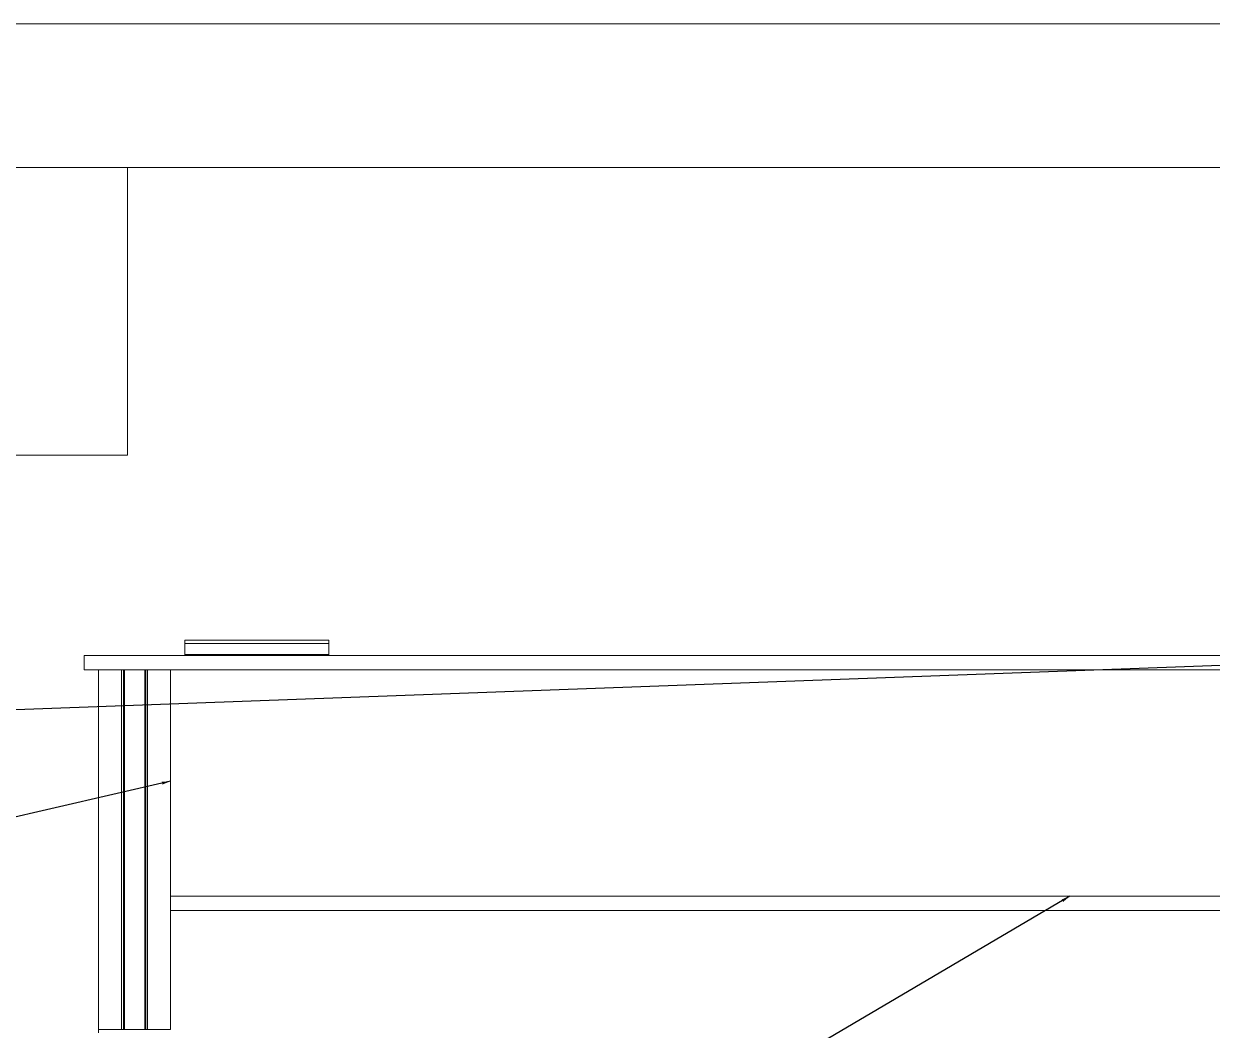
# Model space of a CAD drawing. Header units: millimetres. Extents: x 0 to 420, y 0 to 297.
# Drawn here: x 77.4 to 118.7, y 262.02 to 297 of the extents above; entities that cross this region are included whole.
import ezdxf

# ---------------------------------------------------------------- set-up
doc = ezdxf.new("R2010")
doc.units = ezdxf.units.MM
for name, color, linetype, true_color in [('1', 7, 'Continuous', 0xffffff), ('170', 7, 'Continuous', 0xffffff), ('171', 7, 'Continuous', 0xffffff)]:
    doc.layers.add(name, color=color, linetype=linetype, true_color=true_color)
doc.dimstyles.get("Standard").update_dxf_attribs({"dimtxt": 0.18, "dimasz": 0.18, "dimexe": 0.18, "dimexo": 0.0625, "dimgap": 0.09, "dimtad": 0, "dimtih": 1, "dimtoh": 1, "dimdec": 4, "dimzin": 0, "dimdsep": 46, "dimtxsty": 'Standard', "dimcen": 0.09, "dimadec": 0, "dimazin": 0, "dimtfac": 1, "dimtdec": 4, "dimtofl": 0, "dimtmove": 0, "dimatfit": 3, "dimfxl": 1, "dimtolj": 1, "dimtzin": 0, "dimarcsym": 0})

msp = doc.modelspace()

# ---------------------------------------------------------------- linework, layer by layer
at = {"layer": '1', "color": 155, "linetype": 'Continuous', "lineweight": 18}
for p, q in [((88, 275.578), (83, 275.578)), ((83, 275.578), (83, 275.453)), ((83, 275.453), (83, 275.078)), ((83, 275.453), (88, 275.453)), ((88, 275.578), (88, 275.453)), ((88, 275.453), (88, 275.078)), ((79.5, 275.047), (148, 275.047)), ((79.5, 275.047), (79.5, 274.547)), ((83, 275.078), (83, 275.047)), ((83, 275.078), (88, 275.078)), ((88, 275.078), (88, 275.047)), ((79.5, 274.547), (148, 274.547)), ((80, 262.047), (80, 274.547)), ((80.8, 274.547), (80.8, 262.047)), ((80.862, 274.547), (80.862, 262.047)), ((80.895, 274.547), (80.895, 262.047)), ((81.605, 274.547), (81.605, 262.047)), ((81.637, 274.547), (81.637, 262.047)), ((81.7, 274.547), (81.7, 262.047)), ((82.5, 274.547), (82.5, 266.672)), ((82.5, 266.672), (82.5, 266.172)), ((82.5, 266.672), (145, 266.672)), ((82.5, 266.172), (145, 266.172)), ((82.5, 266.172), (82.5, 262.047)), ((80, 262.047), (80, 261.922)), ((80.187, 262.047), (80, 262.047)), ((80.187, 262.047), (80.787, 262.047)), ((80.787, 262.047), (80.8, 262.047)), ((80.8, 262.047), (80.812, 262.047)), ((80.812, 262.047), (80.85, 262.047)), ((80.85, 262.047), (80.862, 262.047)), ((80.862, 262.047), (80.895, 262.047)), ((80.895, 262.047), (81.605, 262.047)), ((81.605, 262.047), (81.637, 262.047)), ((81.637, 262.047), (81.65, 262.047)), ((81.65, 262.047), (81.687, 262.047)), ((81.687, 262.047), (81.7, 262.047)), ((81.7, 262.047), (81.712, 262.047)), ((81.712, 262.047), (82.312, 262.047)), ((82.5, 262.047), (82.312, 262.047))]:
    msp.add_line(p, q, dxfattribs=at)
at = {"layer": '1', "color": 155, "linetype": 'Continuous', "lineweight": 13}
for p, q in [((80, 262.047), (80, 274.547)), ((80.8, 274.547), (80.8, 262.047)), ((80.8, 274.547), (80.8, 262.047)), ((80.862, 274.547), (80.862, 262.047)), ((81.7, 262.047), (81.7, 274.547)), ((81.7, 262.047), (81.7, 274.547)), ((82.5, 274.547), (82.5, 266.672)), ((82.5, 266.172), (82.5, 262.047))]:
    msp.add_line(p, q, dxfattribs=at)
at = {"layer": '170', "color": 80, "linetype": 'Continuous', "lineweight": 13}
msp.add_line((420, 297), (0, 297), dxfattribs=at)
at = {"layer": '170', "color": 80, "linetype": 'Continuous', "lineweight": 18}
msp.add_line((415, 292), (25, 292), dxfattribs=at)
at = {"layer": '170', "color": 3, "linetype": 'Continuous', "lineweight": 13}
for p in [(81, 292), (25, 282)]:
    msp.add_line(p, (81, 282), dxfattribs=at)

# ---------------------------------------------------------------- leaders
at = {"layer": '171', "color": 156, "linetype": 'Continuous', "lineweight": 13}
for points in [[(143, 275.578), (54.541, 272.329)], [(82.5, 270.672), (54.059, 264.089)], [(113.75, 266.672), (54.059, 231.554)]]:
    msp.add_leader(points, dimstyle='Standard', override={"dimasz": 0.3}, dxfattribs=at)

doc.saveas('drawing.dxf')
